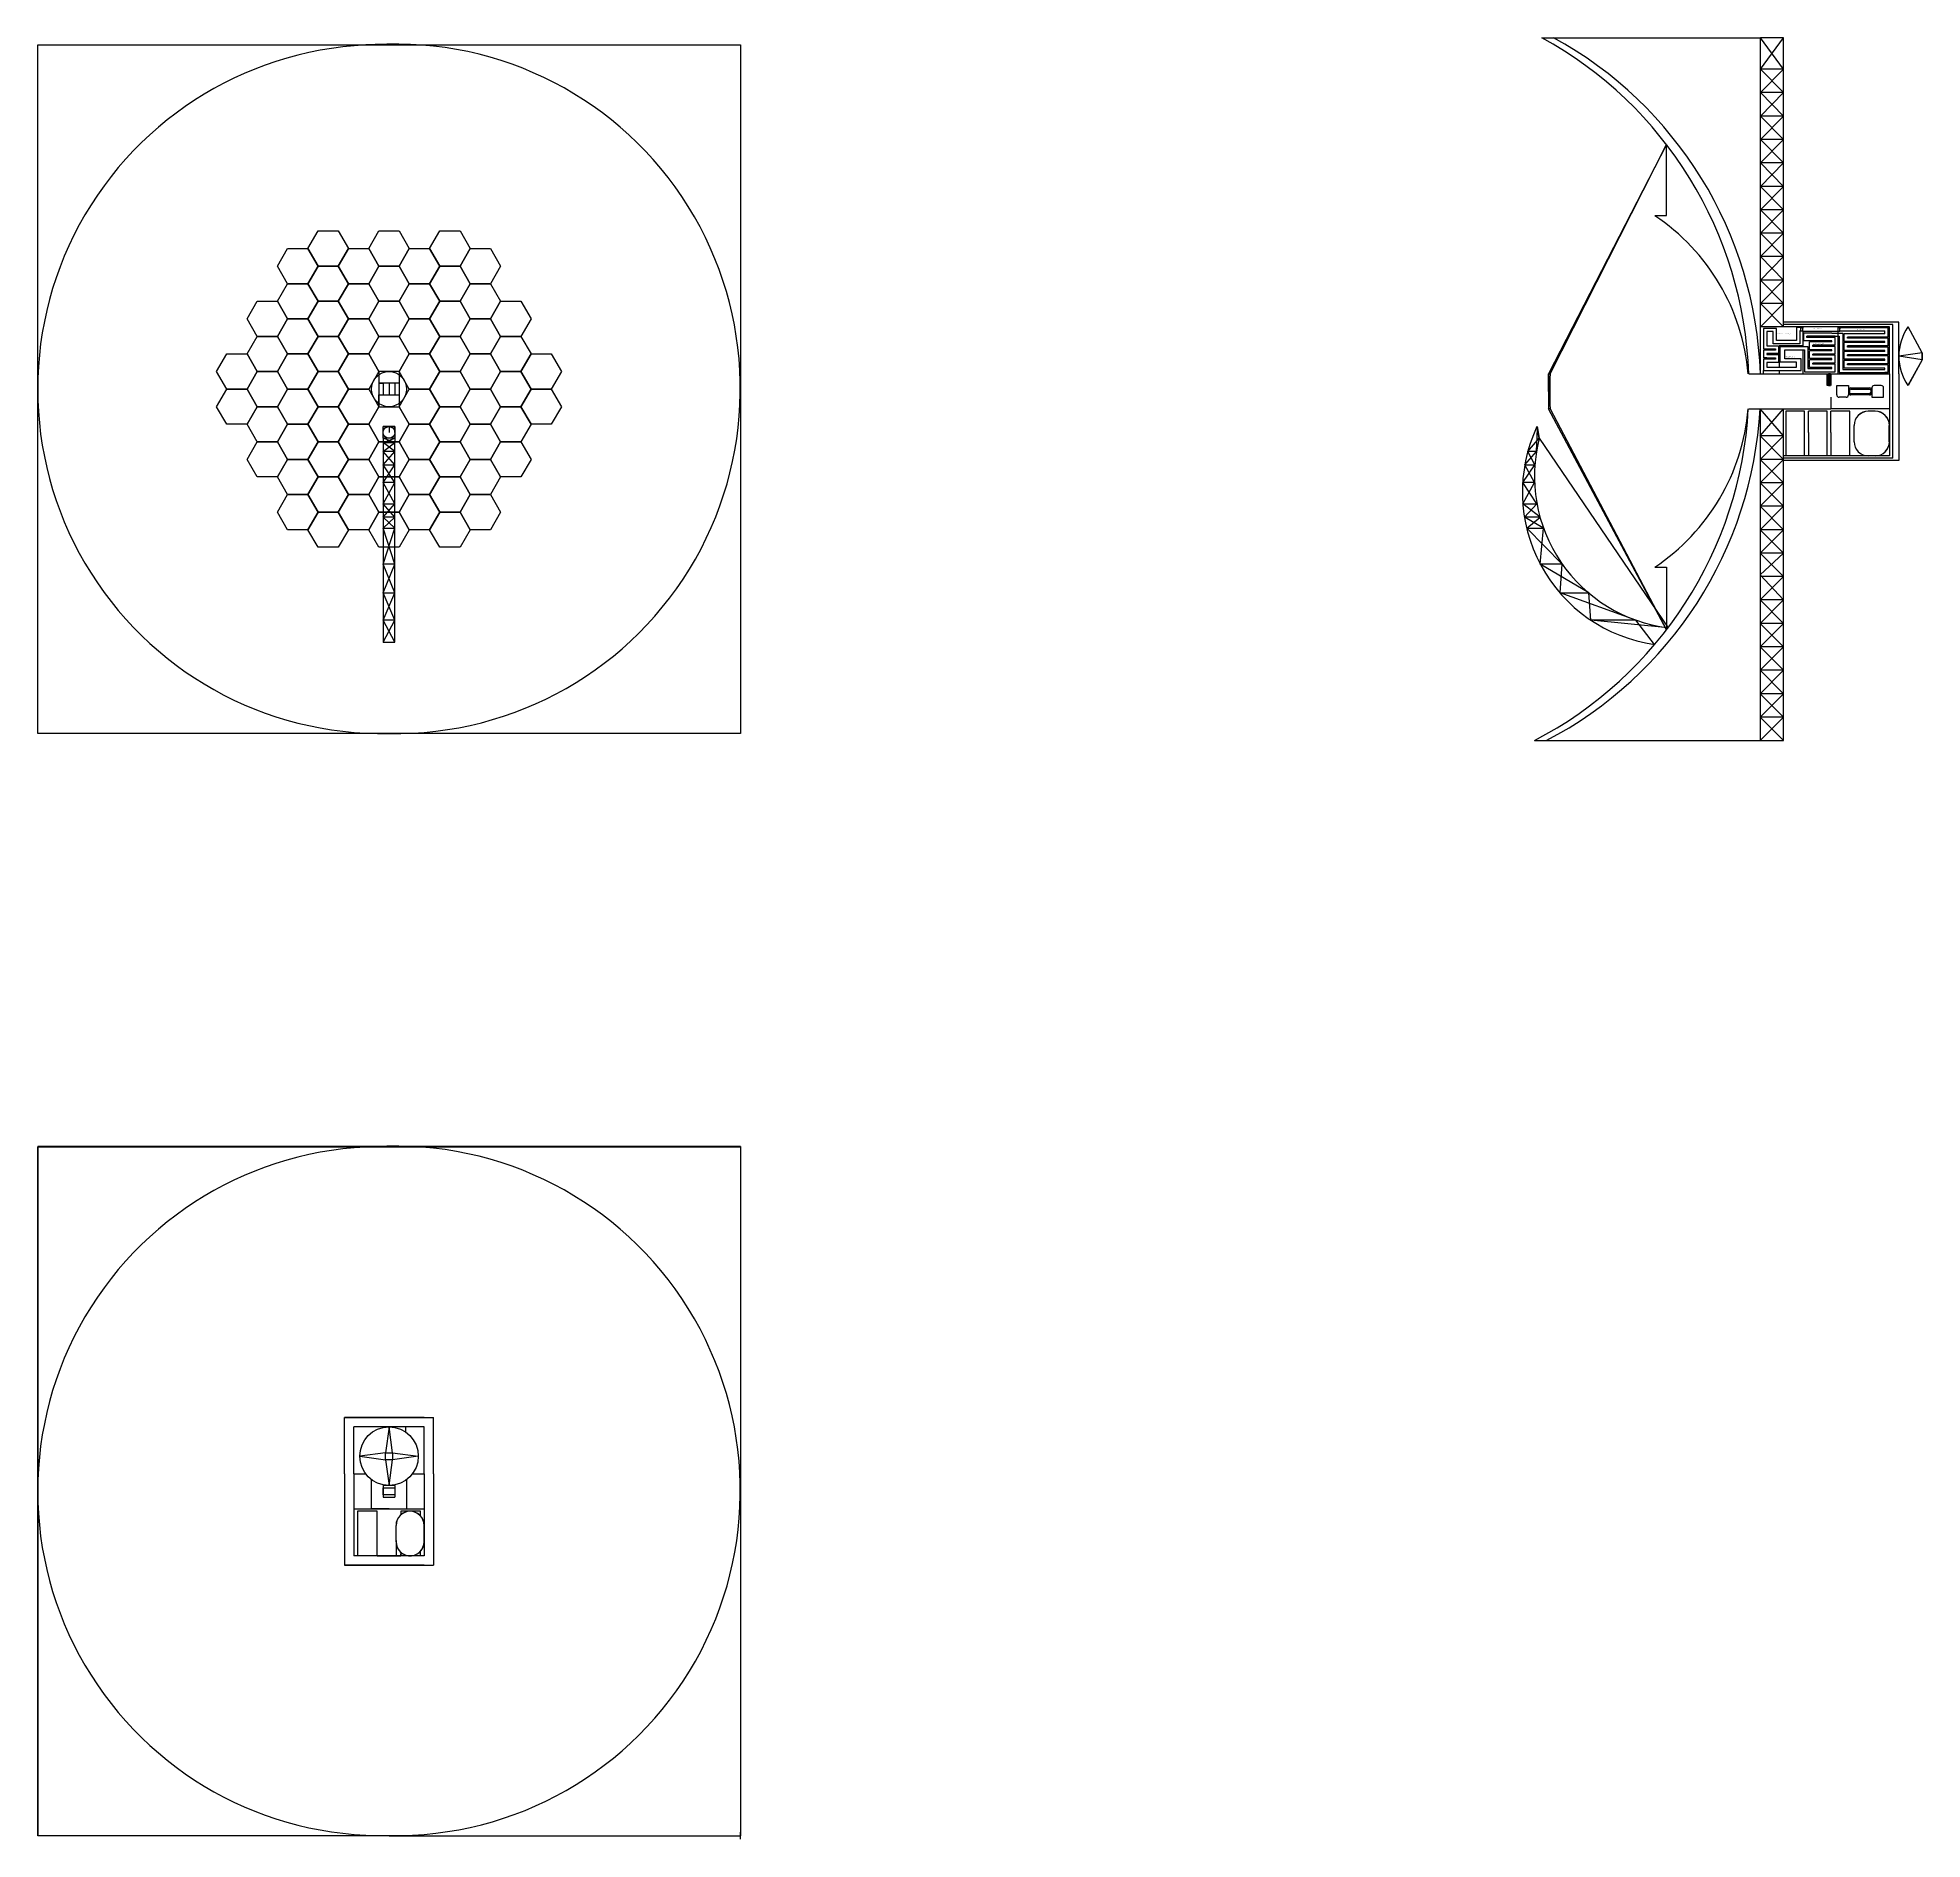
# Model space of a CAD drawing. Header units: inches. Extents: x -429 to 223, y -41 to 545.
# Drawn here: x -307.9 to -227.4, y -37.6 to 39.3 of the extents above; entities that cross this region are included whole.
import ezdxf

# ---------------------------------------------------------------- set-up
doc = ezdxf.new("R2010")
doc.units = ezdxf.units.IN
doc.header["$MEASUREMENT"] = 0

msp = doc.modelspace()

# ---------------------------------------------------------------- linework, layer by layer
for p, q in [((-307.893, 9.621), (-307.893, 39.021)), ((-307.893, 39.021), (-277.893, 39.021)), ((-277.893, 39.021), (-277.893, 9.621)), ((-243.676, 39.319), (-243.176, 39.319)), ((-243.176, 39.319), (-234.343, 39.319)), ((-233.359, 39.321), (-234.343, 39.319)), ((-234.343, 37.975), (-233.359, 39.321)), ((-234.343, 24.975), (-234.343, 39.319)), ((-233.359, 37.975), (-234.343, 39.319)), ((-233.359, 26.975), (-233.359, 39.321)), ((-233.359, 37.975), (-234.343, 37.975)), ((-234.343, 36.975), (-233.359, 37.975)), ((-233.359, 36.975), (-234.343, 37.975)), ((-233.359, 36.975), (-234.343, 36.975)), ((-233.359, 35.975), (-234.343, 36.975)), ((-234.343, 35.975), (-233.359, 36.975)), ((-233.359, 35.975), (-234.343, 35.975)), ((-234.343, 34.975), (-233.359, 35.975)), ((-233.359, 34.975), (-234.343, 35.975)), ((-238.354, 34.764), (-243.383, 24.975)), ((-243.323, 24.975), (-238.354, 34.764)), ((-238.354, 31.725), (-238.354, 34.764)), ((-233.359, 34.975), (-234.343, 34.975)), ((-233.359, 33.975), (-234.343, 34.975)), ((-234.343, 33.975), (-233.359, 34.975)), ((-233.359, 33.975), (-234.343, 33.975)), ((-234.343, 32.975), (-233.359, 33.975)), ((-233.359, 32.975), (-234.343, 33.975)), ((-233.359, 32.975), (-234.343, 32.975)), ((-233.359, 31.975), (-234.343, 32.975)), ((-234.343, 31.975), (-233.359, 32.975)), ((-238.854, 31.725), (-238.354, 31.725)), ((-233.359, 31.975), (-234.343, 31.975)), ((-234.343, 30.975), (-233.359, 31.975)), ((-233.359, 30.975), (-234.343, 31.975)), ((-233.359, 30.975), (-234.343, 30.975)), ((-233.359, 29.975), (-234.343, 30.975)), ((-234.343, 29.975), (-233.359, 30.975)), ((-233.359, 29.975), (-234.343, 29.975)), ((-234.343, 28.975), (-233.359, 29.975)), ((-233.359, 28.975), (-234.343, 29.975)), ((-233.359, 28.975), (-234.343, 28.975)), ((-233.359, 27.975), (-234.343, 28.975)), ((-234.343, 27.975), (-233.359, 28.975)), ((-233.359, 27.975), (-234.343, 27.975)), ((-234.343, 26.975), (-233.359, 27.975)), ((-233.359, 26.975), (-234.343, 27.975)), ((-233.359, 26.975), (-234.343, 26.975)), ((-233.654, 26.914), (-234.204, 26.914)), ((-234.204, 26.914), (-234.204, 26.034)), ((-233.794, 26.774), (-234.064, 26.774)), ((-234.064, 26.774), (-234.064, 26.774)), ((-234.064, 26.774), (-234.064, 26.254)), ((-233.794, 26.254), (-233.794, 26.774)), ((-233.654, 26.394), (-233.654, 26.914)), ((-228.434, 27.175), (-233.359, 27.175)), ((-228.834, 27.075), (-233.359, 27.075)), ((-228.834, 26.975), (-233.359, 26.975)), ((-232.794, 26.945), (-232.794, 26.644)), ((-232.614, 26.945), (-232.794, 26.945)), ((-232.794, 26.644), (-232.794, 26.394)), ((-232.654, 26.805), (-232.654, 26.254)), ((-232.614, 26.805), (-232.654, 26.805)), ((-232.614, 26.955), (-232.614, 26.9)), ((-232.534, 26.955), (-232.614, 26.955)), ((-232.614, 26.825), (-232.614, 26.925)), ((-232.614, 26.795), (-232.614, 26.85)), ((-232.614, 26.795), (-232.614, 26.805)), ((-232.534, 26.795), (-232.614, 26.795)), ((-232.534, 26.775), (-232.534, 26.975)), ((-232.534, 26.975), (-232.534, 26.925)), ((-232.534, 26.775), (-232.534, 26.825)), ((-231.034, 26.775), (-232.534, 26.775)), ((-232.534, 26.775), (-232.534, 26.145)), ((-232.534, 26.775), (-232.534, 26.175)), ((-231.034, 26.775), (-232.534, 26.775)), ((-232.494, 26.385), (-232.494, 26.715)), ((-231.294, 26.715), (-232.494, 26.715)), ((-232.354, 26.525), (-232.354, 26.575)), ((-231.154, 26.575), (-232.354, 26.575)), ((-231.294, 26.715), (-231.034, 26.715)), ((-231.154, 26.575), (-231.034, 26.575)), ((-228.684, 27.075), (-231.034, 27.075)), ((-228.834, 26.975), (-231.034, 26.975)), ((-231.034, 26.975), (-231.034, 24.975)), ((-231.034, 26.975), (-231.034, 26.775)), ((-231.034, 26.975), (-231.034, 26.945)), ((-231.034, 26.955), (-230.954, 26.955)), ((-231.034, 26.795), (-230.954, 26.795)), ((-231.034, 26.715), (-230.824, 26.715)), ((-231.034, 26.575), (-230.984, 26.575)), ((-230.984, 26.575), (-230.984, 26.245)), ((-230.954, 26.955), (-230.954, 26.9)), ((-230.954, 26.945), (-230.954, 26.955)), ((-230.954, 26.955), (-230.954, 26.945)), ((-230.954, 26.945), (-228.885, 26.945)), ((-230.954, 26.825), (-230.954, 26.925)), ((-230.954, 26.925), (-230.954, 26.9)), ((-230.954, 26.825), (-230.954, 26.85)), ((-230.954, 26.795), (-230.954, 26.85)), ((-230.954, 26.795), (-230.954, 26.805)), ((-230.954, 26.805), (-229.024, 26.805)), ((-230.824, 26.715), (-230.824, 25.165)), ((-229.025, 26.685), (-230.765, 26.685)), ((-230.764, 26.355), (-230.764, 26.685)), ((-229.024, 26.685), (-229.024, 26.805)), ((-228.885, 26.545), (-228.885, 26.945)), ((-228.834, 24.975), (-228.834, 26.975)), ((-228.834, 24.975), (-228.834, 26.975)), ((-228.834, 24.975), (-228.834, 26.975)), ((-228.684, 21.375), (-228.684, 27.075)), ((-228.434, 24.975), (-228.434, 27.175)), ((-227.431, 25.875), (-228.04, 26.975)), ((-227.43, 25.875), (-228.04, 26.975)), ((-234.204, 26.034), (-233.704, 26.034)), ((-234.204, 25.984), (-234.204, 25.654)), ((-233.704, 25.984), (-234.204, 25.984)), ((-234.064, 26.254), (-234.064, 26.174)), ((-234.064, 26.174), (-233.564, 26.174)), ((-233.564, 25.844), (-234.064, 25.844)), ((-234.064, 25.844), (-234.064, 25.794)), ((-234.064, 25.794), (-233.564, 25.794)), ((-233.654, 26.254), (-233.794, 26.254)), ((-233.704, 26.034), (-233.704, 25.984)), ((-232.794, 26.394), (-233.654, 26.394)), ((-232.654, 26.254), (-233.654, 26.254)), ((-233.564, 26.174), (-233.564, 26.034)), ((-233.564, 26.034), (-233.564, 25.894)), ((-233.564, 25.894), (-233.564, 25.844)), ((-233.564, 25.794), (-233.564, 25.604)), ((-232.534, 26.175), (-233.534, 26.175)), ((-233.534, 26.175), (-233.534, 25.255)), ((-233.495, 25.475), (-233.495, 26.145)), ((-233.495, 26.145), (-232.314, 26.145)), ((-233.304, 25.615), (-233.304, 26.005)), ((-233.304, 26.005), (-232.454, 26.005)), ((-232.794, 26.394), (-232.794, 26.394)), ((-232.794, 26.394), (-232.794, 26.394)), ((-232.794, 26.394), (-232.794, 26.394)), ((-232.534, 26.005), (-232.534, 24.975)), ((-231.294, 26.385), (-232.494, 26.385)), ((-232.454, 26.005), (-232.454, 25.055)), ((-231.154, 26.525), (-232.354, 26.525)), ((-232.314, 26.145), (-232.314, 25.195)), ((-232.244, 26.005), (-232.244, 26.335)), ((-231.294, 26.335), (-232.244, 26.335)), ((-231.294, 26.005), (-232.244, 26.005)), ((-232.244, 25.625), (-232.244, 25.955)), ((-231.294, 25.955), (-232.244, 25.955)), ((-232.104, 26.145), (-232.104, 26.195)), ((-231.154, 26.195), (-232.104, 26.195)), ((-231.154, 26.145), (-232.104, 26.145)), ((-232.104, 25.765), (-232.104, 25.815)), ((-231.154, 25.815), (-232.104, 25.815)), ((-231.154, 25.765), (-232.104, 25.765)), ((-231.294, 26.335), (-231.294, 26.385)), ((-231.294, 25.955), (-231.294, 26.005)), ((-231.154, 26.195), (-231.154, 26.525)), ((-231.154, 25.815), (-231.154, 26.145)), ((-231.154, 25.435), (-231.154, 25.765)), ((-230.984, 26.245), (-230.984, 25.025)), ((-229.025, 26.355), (-230.765, 26.355)), ((-229.025, 26.305), (-230.765, 26.305)), ((-230.764, 25.975), (-230.764, 26.305)), ((-229.024, 25.975), (-230.764, 25.975)), ((-230.764, 25.595), (-230.764, 25.925)), ((-229.024, 25.925), (-230.764, 25.925)), ((-228.885, 26.545), (-230.625, 26.545)), ((-228.885, 26.495), (-230.625, 26.495)), ((-230.624, 26.495), (-230.624, 26.545)), ((-230.624, 26.115), (-230.624, 26.165)), ((-228.884, 26.165), (-230.624, 26.165)), ((-228.884, 26.115), (-230.624, 26.115)), ((-230.624, 25.735), (-230.624, 25.785)), ((-228.884, 25.785), (-230.624, 25.785)), ((-229.024, 26.305), (-229.024, 26.355)), ((-229.024, 25.925), (-229.024, 25.975)), ((-228.884, 26.165), (-228.884, 26.495)), ((-228.884, 25.785), (-228.884, 26.115)), ((-227.431, 25.875), (-228.431, 25.725)), ((-227.431, 25.875), (-227.431, 25.575)), ((-227.43, 25.875), (-227.431, 25.875)), ((-227.431, 25.875), (-227.43, 25.875)), ((-227.43, 25.575), (-227.43, 25.875)), ((-293.326, 25.071), (-293.326, 23.571)), ((-292.46, 25.071), (-292.46, 23.571)), ((-292.46, 25.071), (-292.46, 24.571)), ((-243.383, 24.225), (-243.383, 24.975)), ((-243.383, 24.975), (-243.383, 23.475)), ((-243.383, 24.975), (-243.323, 24.975)), ((-243.333, 24.975), (-243.323, 24.975)), ((-234.834, 24.975), (-231.334, 24.975)), ((-234.834, 24.975), (-231.334, 24.975)), ((-234.064, 25.654), (-234.204, 25.654)), ((-234.204, 25.654), (-233.704, 25.654)), ((-233.704, 25.604), (-234.204, 25.604)), ((-234.204, 25.604), (-234.204, 25.464)), ((-234.204, 25.464), (-234.204, 25.414)), ((-234.204, 25.414), (-234.204, 25.274)), ((-234.204, 25.274), (-234.204, 25.115)), ((-234.204, 24.975), (-234.204, 25.115)), ((-234.204, 25.115), (-232.704, 25.115)), ((-233.564, 25.464), (-234.064, 25.464)), ((-234.064, 25.464), (-234.064, 25.414)), ((-234.064, 25.414), (-234.064, 25.255)), ((-234.064, 25.255), (-232.795, 25.255)), ((-233.704, 25.654), (-233.704, 25.604)), ((-233.564, 25.604), (-233.564, 25.464)), ((-233.534, 25.115), (-233.534, 24.975)), ((-232.795, 25.475), (-233.495, 25.475)), ((-232.604, 25.615), (-233.304, 25.615)), ((-232.795, 25.255), (-232.795, 25.475)), ((-232.704, 25.115), (-232.604, 25.115)), ((-232.604, 25.115), (-232.604, 25.615)), ((-232.454, 25.055), (-231.154, 25.055)), ((-232.314, 25.195), (-231.294, 25.195)), ((-231.294, 25.625), (-232.244, 25.625)), ((-232.244, 25.245), (-232.244, 25.575)), ((-231.294, 25.575), (-232.244, 25.575)), ((-231.294, 25.245), (-232.244, 25.245)), ((-232.104, 25.385), (-232.104, 25.435)), ((-231.154, 25.435), (-232.104, 25.435)), ((-231.154, 25.385), (-232.104, 25.385)), ((-231.494, 24.475), (-231.494, 24.975)), ((-231.494, 24.975), (-231.444, 24.975)), ((-231.444, 24.975), (-231.444, 24.475)), ((-231.444, 24.95), (-231.444, 24.5)), ((-231.369, 24.975), (-231.419, 24.975)), ((-231.379, 24.95), (-231.409, 24.95)), ((-231.344, 24.5), (-231.344, 24.95)), ((-231.334, 24.975), (-231.334, 24.475)), ((-231.334, 24.975), (-228.834, 24.975)), ((-231.294, 25.575), (-231.294, 25.625)), ((-231.294, 25.195), (-231.294, 25.245)), ((-231.154, 25.055), (-231.154, 25.385)), ((-230.984, 25.025), (-230.984, 25.165)), ((-230.984, 25.025), (-228.884, 25.025)), ((-230.824, 25.165), (-229.024, 25.165)), ((-229.024, 25.595), (-230.764, 25.595)), ((-230.764, 25.215), (-230.764, 25.545)), ((-229.024, 25.545), (-230.764, 25.545)), ((-229.024, 25.215), (-230.764, 25.215)), ((-228.884, 25.735), (-230.624, 25.735)), ((-230.624, 25.355), (-230.624, 25.405)), ((-228.884, 25.405), (-230.624, 25.405)), ((-228.884, 25.355), (-230.624, 25.355)), ((-229.024, 25.545), (-229.024, 25.595)), ((-229.024, 25.165), (-229.024, 25.215)), ((-228.884, 25.025), (-229.024, 25.025)), ((-228.884, 25.405), (-228.884, 25.735)), ((-228.884, 25.025), (-228.884, 25.355)), ((-228.834, 24.975), (-228.834, 23.475)), ((-228.834, 24.975), (-228.834, 24.975)), ((-228.434, 24.975), (-228.434, 21.275)), ((-227.431, 25.575), (-228.431, 25.725)), ((-227.43, 25.575), (-228.043, 24.475)), ((-227.431, 25.575), (-228.04, 24.475)), ((-227.431, 25.575), (-227.43, 25.575)), ((-292.46, 24.571), (-293.326, 24.571)), ((-293.326, 24.571), (-293.143, 24.571)), ((-293.143, 24.571), (-293.143, 24.071)), ((-292.893, 24.571), (-292.893, 24.071)), ((-292.46, 24.571), (-292.643, 24.571)), ((-292.643, 24.571), (-292.643, 24.071)), ((-231.444, 24.475), (-231.494, 24.475)), ((-231.419, 24.94), (-231.419, 24.51)), ((-231.419, 24.475), (-231.369, 24.475)), ((-231.409, 24.5), (-231.379, 24.5)), ((-231.369, 24.51), (-231.369, 24.94)), ((-231.084, 24.075), (-231.084, 24.475)), ((-231.084, 24.475), (-230.584, 24.475)), ((-230.584, 24.475), (-230.584, 24.075)), ((-230.584, 24.275), (-230.584, 24.175)), ((-230.584, 24.225), (-230.584, 24.075)), ((-230.534, 24.275), (-230.534, 24.175)), ((-230.534, 24.225), (-230.534, 24.175)), ((-230.484, 24.375), (-229.684, 24.375)), ((-230.484, 24.325), (-229.684, 24.325)), ((-229.634, 24.275), (-229.634, 24.175)), ((-229.584, 24.375), (-229.584, 23.975)), ((-229.584, 24.275), (-229.584, 24.175)), ((-229.184, 24.475), (-229.484, 24.475)), ((-229.084, 23.975), (-229.084, 24.375)), ((-229.084, 24.225), (-229.084, 24.375)), ((-293.326, 23.571), (-293.326, 24.071)), ((-293.326, 24.071), (-292.46, 24.071)), ((-243.323, 23.475), (-243.383, 23.475)), ((-238.354, 14.045), (-243.383, 23.475)), ((-243.323, 23.475), (-238.354, 14.045)), ((-234.834, 23.475), (-231.334, 23.475)), ((-234.834, 23.475), (-231.334, 23.475)), ((-234.359, 23.475), (-234.359, 9.321)), ((-234.359, 22.321), (-233.359, 23.475)), ((-233.359, 22.321), (-234.359, 23.475)), ((-233.359, 9.321), (-233.359, 23.475)), ((-232.459, 23.375), (-233.259, 23.375)), ((-233.259, 23.375), (-233.259, 21.475)), ((-232.459, 22.475), (-232.459, 23.375)), ((-231.494, 23.375), (-232.294, 23.375)), ((-232.294, 22.475), (-232.294, 23.375)), ((-231.494, 22.475), (-231.494, 23.375)), ((-231.334, 23.975), (-231.334, 23.475)), ((-228.834, 23.475), (-231.334, 23.475)), ((-230.529, 23.375), (-231.329, 23.375)), ((-231.329, 22.475), (-231.329, 23.375)), ((-230.684, 23.975), (-230.984, 23.975)), ((-230.529, 22.475), (-230.529, 23.375)), ((-229.684, 24.125), (-230.484, 24.125)), ((-229.684, 24.075), (-230.484, 24.075)), ((-229.437, 23.378), (-229.737, 23.378)), ((-229.437, 23.375), (-229.737, 23.375)), ((-229.584, 23.975), (-229.084, 23.975)), ((-228.834, 23.475), (-228.834, 23.475)), ((-228.834, 23.475), (-228.834, 21.475)), ((-292.893, 22.721), (-293.143, 22.721)), ((-293.143, 22.721), (-292.643, 22.721)), ((-293.143, 22.221), (-293.143, 22.721)), ((-292.643, 22.721), (-293.143, 22.721)), ((-292.893, 22.721), (-292.893, 22.471)), ((-292.643, 22.721), (-292.643, 22.221)), ((-292.643, 22.471), (-292.643, 22.721)), ((-243.904, 21.663), (-243.863, 22.632)), ((-243.785, 22.23), (-243.88, 22.721)), ((-243.88, 22.721), (-243.785, 22.23)), ((-230.339, 22.075), (-230.339, 22.775)), ((-230.337, 22.075), (-230.337, 22.775)), ((-230.337, 22.075), (-230.337, 22.775)), ((-230.337, 22.075), (-230.337, 22.775)), ((-228.839, 22.075), (-228.839, 22.775)), ((-228.837, 22.075), (-228.837, 22.775)), ((-228.834, 22.075), (-228.834, 22.775)), ((-292.643, 22.221), (-293.143, 22.221)), ((-293.143, 22.044), (-292.643, 22.221)), ((-292.643, 22.044), (-293.143, 22.221)), ((-293.143, 22.221), (-293.143, 22.044)), ((-293.143, 22.044), (-292.643, 22.044)), ((-293.143, 22.044), (-293.143, 13.526)), ((-292.643, 21.663), (-293.143, 22.044)), ((-293.143, 21.663), (-292.643, 22.044)), ((-293.143, 22.044), (-293.143, 22.044)), ((-292.643, 22.221), (-292.643, 22.044)), ((-292.643, 13.526), (-292.643, 22.044)), ((-244.271, 21.663), (-243.785, 22.23)), ((-243.785, 22.23), (-238.283, 14.138)), ((-233.359, 22.321), (-234.359, 22.321)), ((-233.359, 21.321), (-234.359, 22.321)), ((-234.359, 21.321), (-233.359, 22.321)), ((-232.459, 21.475), (-232.459, 22.475)), ((-232.294, 22.475), (-232.294, 21.475)), ((-231.494, 21.475), (-231.494, 22.475)), ((-231.329, 22.475), (-231.329, 21.475)), ((-230.529, 21.475), (-230.529, 22.475)), ((-292.643, 21.663), (-293.143, 21.663)), ((-293.143, 21.091), (-292.643, 21.663)), ((-292.643, 21.091), (-293.143, 21.663)), ((-293.143, 21.091), (-292.643, 21.091)), ((-292.643, 20.336), (-293.143, 21.091)), ((-293.143, 20.336), (-292.643, 21.091)), ((-244.492, 20.336), (-243.972, 21.091)), ((-244.4, 21.091), (-243.904, 21.663)), ((-244.4, 21.091), (-243.972, 21.091)), ((-243.985, 20.336), (-244.4, 21.091)), ((-243.904, 21.663), (-244.271, 21.663)), ((-243.972, 21.091), (-244.271, 21.663)), ((-233.359, 21.321), (-234.359, 21.321)), ((-234.359, 20.321), (-233.359, 21.321)), ((-233.359, 20.321), (-234.359, 21.321)), ((-228.834, 21.475), (-233.359, 21.475)), ((-228.684, 21.375), (-233.359, 21.375)), ((-228.434, 21.275), (-233.359, 21.275)), ((-229.437, 21.475), (-229.737, 21.475)), ((-229.437, 21.475), (-229.737, 21.475)), ((-229.437, 21.475), (-229.737, 21.475)), ((-229.437, 21.473), (-229.737, 21.473)), ((-292.643, 20.336), (-293.143, 20.336)), ((-293.143, 19.425), (-292.643, 20.336)), ((-292.643, 19.425), (-293.143, 20.336)), ((-243.985, 20.336), (-244.492, 20.336)), ((-243.883, 19.425), (-244.492, 20.336)), ((-244.485, 19.425), (-243.985, 20.336)), ((-233.359, 20.321), (-234.359, 20.321)), ((-233.359, 19.321), (-234.359, 20.321)), ((-234.359, 19.321), (-233.359, 20.321)), ((-293.143, 19.425), (-292.643, 19.425)), ((-292.643, 18.852), (-293.143, 19.425)), ((-293.143, 18.852), (-292.643, 19.425)), ((-244.485, 19.425), (-243.883, 19.425)), ((-243.75, 18.852), (-244.485, 19.425)), ((-244.416, 18.852), (-243.883, 19.425)), ((-233.359, 19.321), (-234.359, 19.321)), ((-234.359, 18.321), (-233.359, 19.321)), ((-233.359, 18.321), (-234.359, 19.321)), ((-292.643, 18.852), (-293.143, 18.852)), ((-293.143, 18.384), (-292.643, 18.852)), ((-292.643, 18.384), (-293.143, 18.852)), ((-243.75, 18.852), (-244.416, 18.852)), ((-243.6, 18.384), (-244.416, 18.852)), ((-244.321, 18.384), (-243.75, 18.852)), ((-293.143, 18.384), (-292.643, 18.384)), ((-292.643, 16.848), (-293.143, 18.384)), ((-293.143, 16.848), (-292.643, 18.384)), ((-244.321, 18.384), (-243.6, 18.384)), ((-242.799, 16.848), (-244.321, 18.384)), ((-243.739, 16.848), (-243.6, 18.384)), ((-233.359, 18.321), (-234.359, 18.321)), ((-233.359, 17.321), (-234.359, 18.321)), ((-234.359, 17.321), (-233.359, 18.321)), ((-233.359, 17.321), (-234.359, 17.321)), ((-234.359, 16.398), (-233.359, 17.321)), ((-233.359, 16.321), (-234.359, 17.321)), ((-292.643, 16.848), (-293.143, 16.848)), ((-293.143, 15.622), (-292.643, 16.848)), ((-292.643, 15.622), (-293.143, 16.848)), ((-242.799, 16.848), (-243.739, 16.848)), ((-241.674, 15.622), (-243.739, 16.848)), ((-242.898, 15.622), (-242.799, 16.848)), ((-238.854, 16.725), (-238.354, 16.725)), ((-238.354, 16.725), (-238.354, 14.045)), ((-233.359, 15.321), (-234.359, 16.398)), ((-233.359, 16.321), (-234.359, 16.321)), ((-234.359, 15.321), (-233.359, 16.321)), ((-293.143, 15.622), (-292.643, 15.622)), ((-292.643, 14.464), (-293.143, 15.622)), ((-293.143, 14.464), (-292.643, 15.622)), ((-242.898, 15.622), (-241.674, 15.622)), ((-239.66, 14.464), (-242.898, 15.622)), ((-241.585, 14.464), (-241.674, 15.622)), ((-241.674, 15.622), (-241.674, 15.622)), ((-233.359, 15.321), (-234.359, 15.321)), ((-234.359, 14.321), (-233.359, 15.321)), ((-233.359, 14.321), (-234.359, 15.321)), ((-234.359, 15.321), (-234.359, 15.321)), ((-292.643, 14.464), (-293.143, 14.464)), ((-293.143, 13.526), (-292.643, 14.464)), ((-292.643, 13.526), (-293.143, 14.464)), ((-239.66, 14.464), (-241.585, 14.464)), ((-238.283, 14.138), (-241.585, 14.464)), ((-238.857, 13.422), (-239.66, 14.464)), ((-233.359, 14.321), (-234.359, 14.321)), ((-233.359, 13.321), (-234.359, 14.321)), ((-234.359, 13.321), (-233.359, 14.321)), ((-293.143, 13.526), (-292.643, 13.526)), ((-233.359, 13.321), (-234.359, 13.321)), ((-234.359, 12.321), (-233.359, 13.321)), ((-233.359, 12.321), (-234.359, 13.321)), ((-233.359, 12.321), (-234.359, 12.321)), ((-233.359, 11.321), (-234.359, 12.321)), ((-234.359, 11.321), (-233.359, 12.321)), ((-233.359, 11.321), (-234.359, 11.321)), ((-234.359, 10.321), (-233.359, 11.321)), ((-233.359, 10.321), (-234.359, 11.321)), ((-233.359, 11.321), (-233.359, 11.321)), ((-233.359, 10.321), (-234.359, 10.321)), ((-233.359, 10.321), (-234.359, 9.321)), ((-233.359, 9.321), (-234.359, 10.321)), ((-233.359, 9.321), (-233.359, 10.321)), ((-292.893, 9.621), (-307.893, 9.621)), ((-277.893, 9.621), (-292.893, 9.621)), ((-243.992, 9.321), (-243.492, 9.321)), ((-243.492, 9.321), (-234.359, 9.321)), ((-234.359, 9.321), (-233.359, 9.321)), ((-307.893, -8.002), (-307.893, -37.428)), ((-277.893, -8.002), (-307.893, -8.002)), ((-307.893, -37.428), (-307.893, -8.028)), ((-307.893, -8.028), (-277.893, -8.028)), ((-277.893, -8.002), (-277.893, -37.428)), ((-277.893, -8.028), (-277.893, -37.428)), ((-294.793, -21.978), (-294.793, -19.578)), ((-294.393, -19.578), (-294.793, -19.578)), ((-294.793, -19.578), (-290.993, -19.578)), ((-291.393, -19.578), (-294.393, -19.578)), ((-291.393, -19.978), (-294.393, -19.978)), ((-294.393, -21.978), (-294.393, -19.978)), ((-292.893, -19.978), (-293.043, -21.078)), ((-292.743, -21.078), (-292.893, -19.978)), ((-291.393, -19.978), (-292.193, -19.978)), ((-292.193, -19.978), (-292.193, -20.192)), ((-291.393, -21.978), (-291.393, -19.978)), ((-291.393, -21.978), (-291.393, -19.978)), ((-291.393, -19.978), (-291.393, -19.978)), ((-291.393, -19.978), (-291.393, -19.978)), ((-290.993, -21.978), (-290.993, -19.578)), ((-293.043, -21.078), (-294.143, -21.228)), ((-294.143, -21.228), (-293.043, -21.378)), ((-293.043, -21.378), (-293.043, -21.078)), ((-293.043, -21.078), (-292.743, -21.078)), ((-292.743, -21.378), (-293.043, -21.378)), ((-293.043, -21.378), (-292.893, -22.478)), ((-292.893, -22.478), (-292.743, -21.378)), ((-292.743, -21.078), (-292.743, -21.378)), ((-292.743, -21.078), (-291.643, -21.228)), ((-291.643, -21.228), (-292.743, -21.378)), ((-294.793, -21.978), (-294.793, -23.478)), ((-294.393, -21.978), (-294.393, -23.478)), ((-294.393, -21.978), (-294.393, -21.978)), ((-294.393, -21.978), (-293.893, -21.978)), ((-293.643, -23.478), (-293.643, -22.228)), ((-292.643, -22.478), (-293.143, -22.478)), ((-293.143, -22.478), (-293.143, -22.978)), ((-292.643, -22.478), (-292.643, -22.978)), ((-292.143, -22.228), (-292.143, -23.478)), ((-291.893, -21.978), (-291.393, -21.978)), ((-291.393, -21.978), (-291.393, -23.478)), ((-291.393, -21.978), (-291.393, -21.978)), ((-290.993, -21.978), (-290.993, -23.478)), ((-293.143, -22.878), (-293.143, -22.578)), ((-293.143, -22.578), (-292.643, -22.578)), ((-292.643, -22.878), (-293.143, -22.878)), ((-293.143, -22.978), (-292.643, -22.978)), ((-292.643, -22.728), (-292.643, -22.878)), ((-294.793, -23.478), (-294.793, -25.878)), ((-294.393, -23.478), (-294.393, -25.478)), ((-294.393, -23.478), (-291.393, -23.478)), ((-293.393, -23.578), (-294.243, -23.578)), ((-294.243, -23.578), (-294.243, -25.478)), ((-292.893, -23.478), (-293.643, -23.478)), ((-293.393, -25.478), (-293.393, -23.578)), ((-292.893, -23.478), (-292.893, -23.478)), ((-291.543, -23.578), (-292.393, -23.578)), ((-292.393, -23.578), (-292.393, -23.733)), ((-291.543, -23.784), (-291.543, -23.578)), ((-291.393, -23.478), (-291.393, -25.478)), ((-290.993, -23.478), (-290.993, -25.878)), ((-292.593, -24.878), (-292.593, -24.178)), ((-292.593, -24.878), (-292.593, -25.478)), ((-292.591, -24.878), (-292.591, -24.178)), ((-292.591, -24.878), (-292.591, -24.178)), ((-292.591, -24.878), (-292.591, -24.178)), ((-291.396, -24.878), (-291.396, -24.178)), ((-291.393, -24.878), (-291.393, -24.178)), ((-291.393, -25.478), (-294.393, -25.478)), ((-293.393, -25.478), (-292.893, -25.478)), ((-293.393, -25.478), (-292.393, -25.478)), ((-292.593, -25.478), (-292.793, -25.478)), ((-292.593, -25.478), (-292.693, -25.478)), ((-292.393, -25.322), (-292.393, -25.478)), ((-292.393, -25.478), (-292.393, -25.39)), ((-291.996, -25.478), (-292.296, -25.478)), ((-291.996, -25.478), (-292.296, -25.478)), ((-291.996, -25.478), (-292.296, -25.478)), ((-291.996, -25.48), (-292.296, -25.48)), ((-292.096, -25.478), (-292.196, -25.478)), ((-291.543, -25.478), (-291.543, -25.271)), ((-294.393, -25.878), (-294.793, -25.878)), ((-294.793, -25.878), (-290.993, -25.878)), ((-291.393, -25.878), (-294.393, -25.878)), ((-292.893, -37.428), (-307.893, -37.428)), ((-292.893, -37.428), (-277.893, -37.428)), ((-277.895, -37.278), (-277.895, -37.578))]:
    msp.add_line(p, q)
for points in [[(-296.357, 30.321), (-295.924, 31.071), (-295.058, 31.071), (-294.625, 30.321), (-295.058, 29.571), (-295.924, 29.571)], [(-293.759, 30.321), (-293.326, 31.071), (-292.46, 31.071), (-292.027, 30.321), (-292.46, 29.571), (-293.326, 29.571)], [(-291.161, 30.321), (-290.728, 31.071), (-289.862, 31.071), (-289.429, 30.321), (-289.862, 29.571), (-290.728, 29.571)], [(-297.656, 29.571), (-297.223, 30.321), (-296.357, 30.321), (-295.924, 29.571), (-296.357, 28.821), (-297.223, 28.821)], [(-295.058, 29.571), (-294.625, 30.321), (-293.759, 30.321), (-293.326, 29.571), (-293.759, 28.821), (-294.625, 28.821)], [(-292.46, 29.571), (-292.027, 30.321), (-291.161, 30.321), (-290.728, 29.571), (-291.161, 28.821), (-292.027, 28.821)], [(-289.862, 29.571), (-289.429, 30.321), (-288.563, 30.321), (-288.13, 29.571), (-288.563, 28.821), (-289.429, 28.821)], [(-296.357, 28.821), (-295.924, 29.571), (-295.058, 29.571), (-294.625, 28.821), (-295.058, 28.071), (-295.924, 28.071)], [(-293.759, 28.821), (-293.326, 29.571), (-292.46, 29.571), (-292.027, 28.821), (-292.46, 28.071), (-293.326, 28.071)], [(-291.161, 28.821), (-290.728, 29.571), (-289.862, 29.571), (-289.429, 28.821), (-289.862, 28.071), (-290.728, 28.071)], [(-297.656, 28.071), (-297.223, 28.821), (-296.357, 28.821), (-295.924, 28.071), (-296.357, 27.321), (-297.223, 27.321)], [(-295.058, 28.071), (-294.625, 28.821), (-293.759, 28.821), (-293.326, 28.071), (-293.759, 27.321), (-294.625, 27.321)], [(-292.46, 28.071), (-292.027, 28.821), (-291.161, 28.821), (-290.728, 28.071), (-291.161, 27.321), (-292.027, 27.321)], [(-289.862, 28.071), (-289.429, 28.821), (-288.563, 28.821), (-288.13, 28.071), (-288.563, 27.321), (-289.429, 27.321)], [(-298.955, 27.321), (-298.522, 28.071), (-297.656, 28.071), (-297.223, 27.321), (-297.656, 26.571), (-298.522, 26.571)], [(-296.357, 27.321), (-295.924, 28.071), (-295.058, 28.071), (-294.625, 27.321), (-295.058, 26.571), (-295.924, 26.571)], [(-293.759, 27.321), (-293.326, 28.071), (-292.46, 28.071), (-292.027, 27.321), (-292.46, 26.571), (-293.326, 26.571)], [(-291.161, 27.321), (-290.728, 28.071), (-289.862, 28.071), (-289.429, 27.321), (-289.862, 26.571), (-290.728, 26.571)], [(-288.563, 27.321), (-288.13, 28.071), (-287.264, 28.071), (-286.831, 27.321), (-287.264, 26.571), (-288.13, 26.571)], [(-298.955, 25.821), (-298.522, 26.571), (-297.656, 26.571), (-297.223, 25.821), (-297.656, 25.071), (-298.522, 25.071)], [(-297.656, 26.571), (-297.223, 27.321), (-296.357, 27.321), (-295.924, 26.571), (-296.357, 25.821), (-297.223, 25.821)], [(-296.357, 25.821), (-295.924, 26.571), (-295.058, 26.571), (-294.625, 25.821), (-295.058, 25.071), (-295.924, 25.071)], [(-295.058, 26.571), (-294.625, 27.321), (-293.759, 27.321), (-293.326, 26.571), (-293.759, 25.821), (-294.625, 25.821)], [(-293.759, 25.821), (-293.326, 26.571), (-292.46, 26.571), (-292.027, 25.821), (-292.46, 25.071), (-293.326, 25.071)], [(-292.46, 26.571), (-292.027, 27.321), (-291.161, 27.321), (-290.728, 26.571), (-291.161, 25.821), (-292.027, 25.821)], [(-291.161, 25.821), (-290.728, 26.571), (-289.862, 26.571), (-289.429, 25.821), (-289.862, 25.071), (-290.728, 25.071)], [(-289.862, 26.571), (-289.429, 27.321), (-288.563, 27.321), (-288.13, 26.571), (-288.563, 25.821), (-289.429, 25.821)], [(-288.563, 25.821), (-288.13, 26.571), (-287.264, 26.571), (-286.831, 25.821), (-287.264, 25.071), (-288.13, 25.071)], [(-300.254, 25.071), (-299.821, 25.821), (-298.955, 25.821), (-298.522, 25.071), (-298.955, 24.321), (-299.821, 24.321)], [(-297.656, 25.071), (-297.223, 25.821), (-296.357, 25.821), (-295.924, 25.071), (-296.357, 24.321), (-297.223, 24.321)], [(-295.058, 25.071), (-294.625, 25.821), (-293.759, 25.821), (-293.326, 25.071), (-293.759, 24.321), (-294.625, 24.321)], [(-292.46, 25.071), (-292.027, 25.821), (-291.161, 25.821), (-290.728, 25.071), (-291.161, 24.321), (-292.027, 24.321)], [(-289.862, 25.071), (-289.429, 25.821), (-288.563, 25.821), (-288.13, 25.071), (-288.563, 24.321), (-289.429, 24.321)], [(-287.264, 25.071), (-286.831, 25.821), (-285.965, 25.821), (-285.532, 25.071), (-285.965, 24.321), (-286.831, 24.321)], [(-298.955, 24.321), (-298.522, 25.071), (-297.656, 25.071), (-297.223, 24.321), (-297.656, 23.571), (-298.522, 23.571)], [(-296.357, 24.321), (-295.924, 25.071), (-295.058, 25.071), (-294.625, 24.321), (-295.058, 23.571), (-295.924, 23.571)], [(-291.161, 24.321), (-290.728, 25.071), (-289.862, 25.071), (-289.429, 24.321), (-289.862, 23.571), (-290.728, 23.571)], [(-288.563, 24.321), (-288.13, 25.071), (-287.264, 25.071), (-286.831, 24.321), (-287.264, 23.571), (-288.13, 23.571)], [(-300.254, 23.571), (-299.821, 24.321), (-298.955, 24.321), (-298.522, 23.571), (-298.955, 22.821), (-299.821, 22.821)], [(-297.656, 23.571), (-297.223, 24.321), (-296.357, 24.321), (-295.924, 23.571), (-296.357, 22.821), (-297.223, 22.821)], [(-295.058, 23.571), (-294.625, 24.321), (-293.759, 24.321), (-293.326, 23.571), (-293.759, 22.821), (-294.625, 22.821)], [(-292.46, 23.571), (-292.027, 24.321), (-291.161, 24.321), (-290.728, 23.571), (-291.161, 22.821), (-292.027, 22.821)], [(-289.862, 23.571), (-289.429, 24.321), (-288.563, 24.321), (-288.13, 23.571), (-288.563, 22.821), (-289.429, 22.821)], [(-287.264, 23.571), (-286.831, 24.321), (-285.965, 24.321), (-285.532, 23.571), (-285.965, 22.821), (-286.831, 22.821)], [(-298.955, 22.821), (-298.522, 23.571), (-297.656, 23.571), (-297.223, 22.821), (-297.656, 22.071), (-298.522, 22.071)], [(-296.357, 22.821), (-295.924, 23.571), (-295.058, 23.571), (-294.625, 22.821), (-295.058, 22.071), (-295.924, 22.071)], [(-293.759, 22.821), (-293.326, 23.571), (-292.46, 23.571), (-292.027, 22.821), (-292.46, 22.071), (-293.326, 22.071)], [(-291.161, 22.821), (-290.728, 23.571), (-289.862, 23.571), (-289.429, 22.821), (-289.862, 22.071), (-290.728, 22.071)], [(-288.563, 22.821), (-288.13, 23.571), (-287.264, 23.571), (-286.831, 22.821), (-287.264, 22.071), (-288.13, 22.071)], [(-297.656, 22.071), (-297.223, 22.821), (-296.357, 22.821), (-295.924, 22.071), (-296.357, 21.321), (-297.223, 21.321)], [(-295.058, 22.071), (-294.625, 22.821), (-293.759, 22.821), (-293.326, 22.071), (-293.759, 21.321), (-294.625, 21.321)], [(-292.46, 22.071), (-292.027, 22.821), (-291.161, 22.821), (-290.728, 22.071), (-291.161, 21.321), (-292.027, 21.321)], [(-289.862, 22.071), (-289.429, 22.821), (-288.563, 22.821), (-288.13, 22.071), (-288.563, 21.321), (-289.429, 21.321)], [(-298.955, 21.321), (-298.522, 22.071), (-297.656, 22.071), (-297.223, 21.321), (-297.656, 20.571), (-298.522, 20.571)], [(-296.357, 21.321), (-295.924, 22.071), (-295.058, 22.071), (-294.625, 21.321), (-295.058, 20.571), (-295.924, 20.571)], [(-293.759, 21.321), (-293.326, 22.071), (-292.46, 22.071), (-292.027, 21.321), (-292.46, 20.571), (-293.326, 20.571)], [(-291.161, 21.321), (-290.728, 22.071), (-289.862, 22.071), (-289.429, 21.321), (-289.862, 20.571), (-290.728, 20.571)], [(-288.563, 21.321), (-288.13, 22.071), (-287.264, 22.071), (-286.831, 21.321), (-287.264, 20.571), (-288.13, 20.571)], [(-297.656, 20.571), (-297.223, 21.321), (-296.357, 21.321), (-295.924, 20.571), (-296.357, 19.821), (-297.223, 19.821)], [(-295.058, 20.571), (-294.625, 21.321), (-293.759, 21.321), (-293.326, 20.571), (-293.759, 19.821), (-294.625, 19.821)], [(-292.46, 20.571), (-292.027, 21.321), (-291.161, 21.321), (-290.728, 20.571), (-291.161, 19.821), (-292.027, 19.821)], [(-289.862, 20.571), (-289.429, 21.321), (-288.563, 21.321), (-288.13, 20.571), (-288.563, 19.821), (-289.429, 19.821)], [(-296.357, 19.821), (-295.924, 20.571), (-295.058, 20.571), (-294.625, 19.821), (-295.058, 19.071), (-295.924, 19.071)], [(-293.759, 19.821), (-293.326, 20.571), (-292.46, 20.571), (-292.027, 19.821), (-292.46, 19.071), (-293.326, 19.071)], [(-291.161, 19.821), (-290.728, 20.571), (-289.862, 20.571), (-289.429, 19.821), (-289.862, 19.071), (-290.728, 19.071)], [(-297.656, 19.071), (-297.223, 19.821), (-296.357, 19.821), (-295.924, 19.071), (-296.357, 18.321), (-297.223, 18.321)], [(-295.058, 19.071), (-294.625, 19.821), (-293.759, 19.821), (-293.326, 19.071), (-293.759, 18.321), (-294.625, 18.321)], [(-292.46, 19.071), (-292.027, 19.821), (-291.161, 19.821), (-290.728, 19.071), (-291.161, 18.321), (-292.027, 18.321)], [(-289.862, 19.071), (-289.429, 19.821), (-288.563, 19.821), (-288.13, 19.071), (-288.563, 18.321), (-289.429, 18.321)], [(-296.357, 18.321), (-295.924, 19.071), (-295.058, 19.071), (-294.625, 18.321), (-295.058, 17.571), (-295.924, 17.571)], [(-293.759, 18.321), (-293.326, 19.071), (-292.46, 19.071), (-292.027, 18.321), (-292.46, 17.571), (-293.326, 17.571)], [(-291.161, 18.321), (-290.728, 19.071), (-289.862, 19.071), (-289.429, 18.321), (-289.862, 17.571), (-290.728, 17.571)]]:
    msp.add_lwpolyline(points, close=True)
for centre, radius in [((-292.893, 24.321), 0.75), ((-292.893, 22.471), 0.25), ((-292.893, -21.228), 1.25)]:
    msp.add_circle(centre, radius)
for centre, radius, start, end in [((-293.19, 24.324), 14.703, 88.84255, 271.15745), ((-292.608, 24.336), 14.715, 268.88837, 93.42653), ((-251.833, 24.404), 17, 1.9247, 61.32408), ((-251.333, 24.404), 17, 1.9247, 61.32408), ((-243.84, 24.225), 9.006, 4.77686, 56.38262), ((-226.239, 25.725), 2.195, 145.29404, 214.70596), ((-226.236, 25.725), 2.195, 145.29404, 214.70596), ((-215.203, 24.225), 28.13, 178.4722, 181.5278), ((-231.419, 24.95), 0.025, 90, 180), ((-231.409, 24.94), 0.01, 90, 180), ((-231.379, 24.94), 0.01, 0, 90), ((-231.369, 24.95), 0.025, 0, 90), ((-231.419, 24.5), 0.025, 180, 270), ((-231.409, 24.51), 0.01, 180, 270), ((-231.379, 24.51), 0.01, 270, 0), ((-231.369, 24.5), 0.025, 270, 0), ((-230.484, 24.275), 0.1, 90, 180), ((-230.484, 24.175), 0.1, 180, 270), ((-230.484, 24.275), 0.05, 90, 180), ((-230.484, 24.175), 0.05, 180, 270), ((-229.684, 24.275), 0.1, 0, 90), ((-229.684, 24.275), 0.05, 0, 90), ((-229.684, 24.175), 0.1, 270, 0), ((-229.684, 24.175), 0.05, 270, 0), ((-229.484, 24.375), 0.1, 90, 180), ((-229.184, 24.375), 0.1, 0, 90), ((-251.833, 24.404), 17, 297.46906, 356.86727), ((-251.333, 24.404), 17, 297.46906, 356.86727), ((-243.84, 24.225), 9.006, 303.61738, 355.22314), ((-230.984, 24.075), 0.1, 180, 270), ((-230.684, 24.075), 0.1, 270, 0), ((-229.737, 22.775), 0.603, 90, 180), ((-229.737, 22.775), 0.6, 90, 180), ((-229.437, 22.775), 0.603, 0, 90), ((-229.437, 22.775), 0.6, 0, 90), ((-237.935, 19.926), 6.57, 154.82423, 261.92769), ((-237.47, 20.606), 6.521, 165.5764, 262.8201), ((-229.737, 22.075), 0.603, 180, 270), ((-229.737, 22.075), 0.6, 180, 270), ((-229.737, 22.075), 0.6, 180, 270), ((-229.437, 22.075), 0.6, 270, 0), ((-229.437, 22.075), 0.6, 270, 0), ((-229.437, 22.075), 0.603, 270, 0), ((-293.19, -22.715), 14.703, 88.84255, 271.15745), ((-292.608, -22.703), 14.715, 268.88837, 93.42653), ((-291.991, -24.178), 0.603, 90, 180), ((-291.991, -24.178), 0.6, 90, 180), ((-291.996, -24.178), 0.603, 0, 90), ((-291.996, -24.178), 0.6, 0, 90), ((-291.993, -24.878), 0.6, 174.76782, 270), ((-291.993, -24.878), 0.598, 180, 270), ((-291.996, -24.878), 0.6, 270, 0), ((-291.996, -24.878), 0.6, 270, 0), ((-291.996, -24.878), 0.603, 270, 0), ((-291.993, -24.878), 0.6, 270, 5.23218), ((-291.993, -24.878), 0.598, 270, 0)]:
    msp.add_arc(centre, radius, start, end)

# ---------------------------------------------------------------- texts
for s, height, p in [(' L-shaped Comms & Transmission node', 0.02443, (-233.658, 26.667)), ('Central liquid cooling unit', 0.02443, (-232.085, 26.9)), (' Main Server Rack Row', 0.02443, (-230.241, 26.855)), ('& and data compression unit ', 0.02443, (-232.097, 26.233)), ('image and data processing', 0.02443, (-232.048, 26.274)), ('internal data storage unit ', 0.02704, (-233.278, 25.68))]:
    msp.add_text(s, height=height).set_placement(p)

doc.saveas('drawing.dxf')
